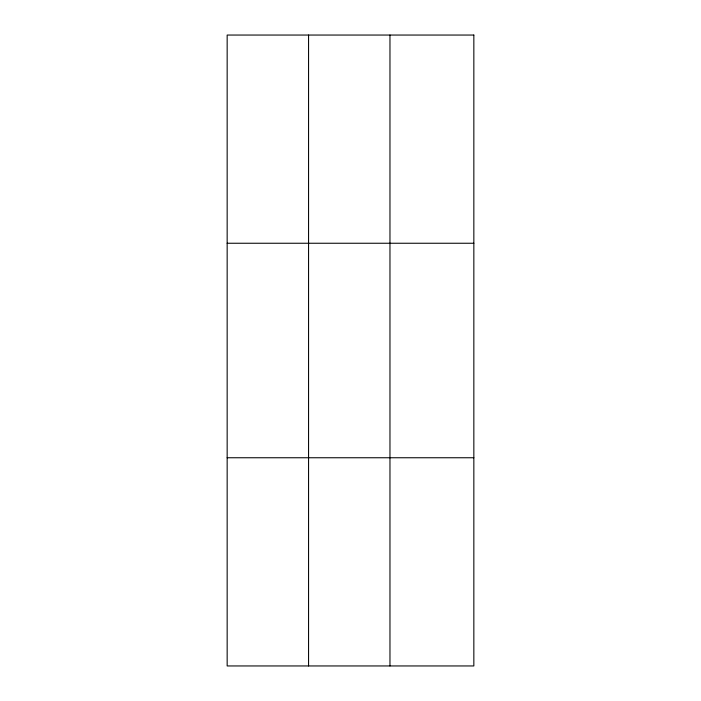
<?xml version="1.0" encoding="UTF-8"?>
<svg xmlns="http://www.w3.org/2000/svg" width="701" height="701" viewBox="0 0 701 701"><rect width="100%" height="100%" fill="white"/><g stroke="black" fill="none" stroke-linecap="round" stroke-linejoin="round"><path stroke-width="1.05" d="M308.563 35.05L308.563 665.95M389.966 35.05L389.966 665.95M227.159 243.247L473.841 243.247M227.159 457.753L473.841 457.753M473.841 35.05L473.841 665.95L227.159 665.95L227.159 35.05L473.841 35.05"/></g></svg>
